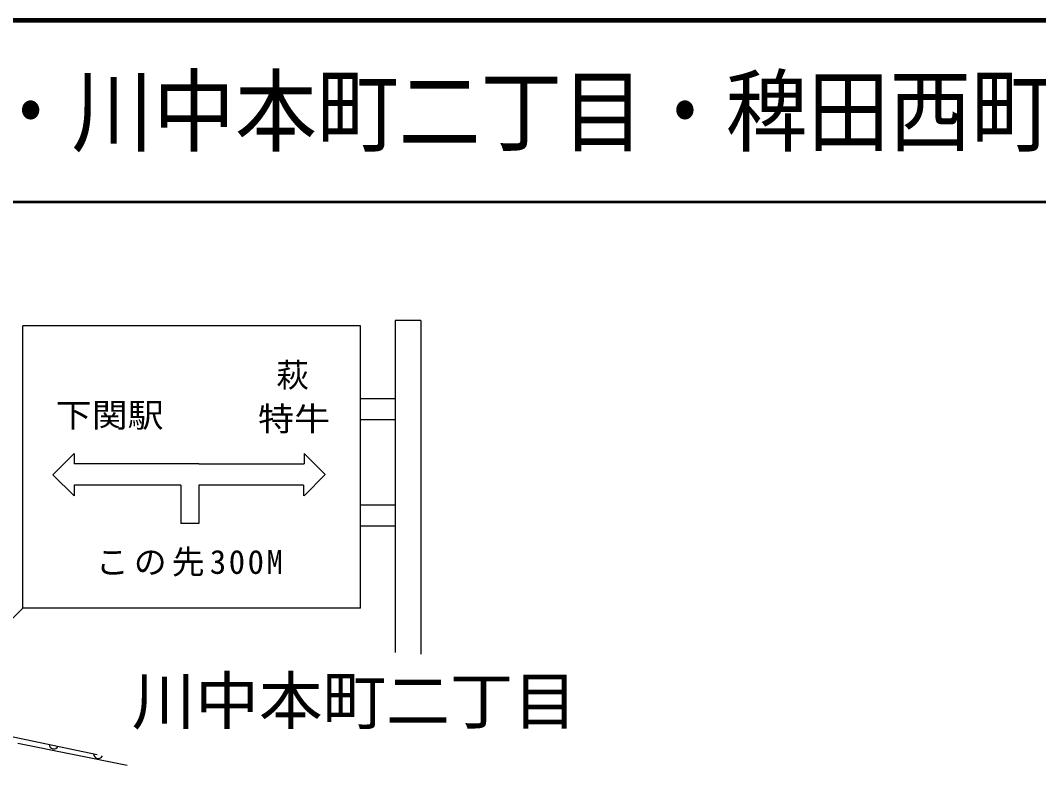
# Model space of a CAD drawing. Units: millimetres, scale not verified. Extents: x 40000 to 680000, y 20000 to 380000.
# Drawn here: x 450190 to 506222, y 338411 to 380000 of the extents above; entities that cross this region are included whole.
import ezdxf
from ezdxf.enums import TextEntityAlignment as Align

# ---------------------------------------------------------------- set-up
doc = ezdxf.new("R2010")
doc.units = ezdxf.units.MM
doc.header["$LTSCALE"] = 1000
for name, color, linetype, lineweight in [('M-BGD', 7, 'Continuous', 25), ('M-STR-STRC', 7, 'Continuous', 25), ('M-TTL', 2, 'Continuous', 140), ('M-TTL-LINE', 7, 'Continuous', 50)]:
    doc.layers.add(name, color=color, linetype=linetype, lineweight=lineweight)
doc.layers.add('M-BMK-HTXT', color=7, linetype='Continuous')
doc.layers.add('M-TTL-TXT', color=7, linetype='Continuous')
doc.styles.add('ＭＳ ゴシック', font='')
doc.styles.get('ＭＳ ゴシック').set_extended_font_data('MS Gothic')

msp = doc.modelspace()

# ---------------------------------------------------------------- linework, layer by layer
at = {"layer": 'M-BGD'}
for p, q in [((449800, 340557), (454412, 339570)), ((456070, 338965), (450051, 340187))]:
    msp.add_line(p, q, dxfattribs=at)
for centre in [(452034, 340136), (454479, 339613)]:
    msp.add_arc(centre, 256, 180.6007, 335.24, dxfattribs=at)
at = {"layer": 'M-STR-STRC'}
for p, q in [((450329, 347626), (450329, 363183)), ((468904, 363183), (450329, 363183)), ((468904, 347626), (468904, 363183)), ((470820, 363482), (470820, 345185)), ((472224, 363482), (470820, 363482)), ((472224, 363482), (472224, 345107)), ((470820, 359165), (468904, 359165)), ((470820, 357995), (468904, 357995)), ((451976, 354980), (453146, 356150)), ((453146, 356150), (453146, 355573)), ((465801, 356158), (465801, 355573)), ((466971, 354988), (465801, 356158)), ((460010, 355573), (453146, 355573)), ((460010, 355573), (465801, 355573)), ((453146, 353810), (451976, 354980)), ((465801, 353818), (466971, 354988)), ((459015, 354403), (453146, 354403)), ((453146, 354403), (453146, 353810)), ((459017, 354403), (459015, 352292)), ((460009, 354403), (460007, 352292)), ((465769, 354403), (460009, 354403)), ((465769, 354403), (465769, 353818)), ((468904, 353315), (470820, 353315)), ((460007, 352292), (459015, 352292)), ((470820, 352145), (468904, 352145)), ((450329, 347626), (412779, 310772)), ((468904, 347626), (450329, 347626))]:
    msp.add_line(p, q, dxfattribs=at)
at = {"layer": 'M-TTL'}
msp.add_line((680000, 380000), (40000, 380000), dxfattribs=at)
at = {"layer": 'M-TTL-LINE'}
msp.add_line((40000, 370000), (680000, 370000), dxfattribs=at)

# ---------------------------------------------------------------- texts
at = {"layer": 'M-BMK-HTXT', "style": 'ＭＳ ゴシック'}
msp.add_text('川中本町二丁目', height=2566, dxfattribs=at).set_placement((456319, 340481), align=Align.BOTTOM_LEFT)
at = {"layer": 'M-STR-STRC', "style": 'ＭＳ ゴシック'}
msp.add_text('萩', height=1320, dxfattribs=at).set_placement((464273, 359410), align=Align.BOTTOM_LEFT)
at = {"layer": 'M-STR-STRC', "style": 'ＭＳ ゴシック', "width": 1.1}
for s, p in [('下関駅', (452133, 357203)), ('特牛', (463270, 357002))]:
    msp.add_text(s, height=1320, dxfattribs=at).set_placement(p, align=Align.BOTTOM_LEFT)
at = {"layer": 'M-STR-STRC', "insert": (459564, 350104), "char_height": 1320, "attachment_point": 5, "style": 'ＭＳ ゴシック'}
msp.add_mtext('\\T1.16;この先300M', dxfattribs=at)
at = {"layer": 'M-TTL-TXT', "style": 'ＭＳ ゴシック', "width": 0.9}
msp.add_text('下関市伊倉町一丁目・二丁目・川中本町二丁目・稗田西町', height=3666, dxfattribs=at).set_placement((390000, 375000), align=Align.MIDDLE_LEFT)

doc.saveas('drawing.dxf')
